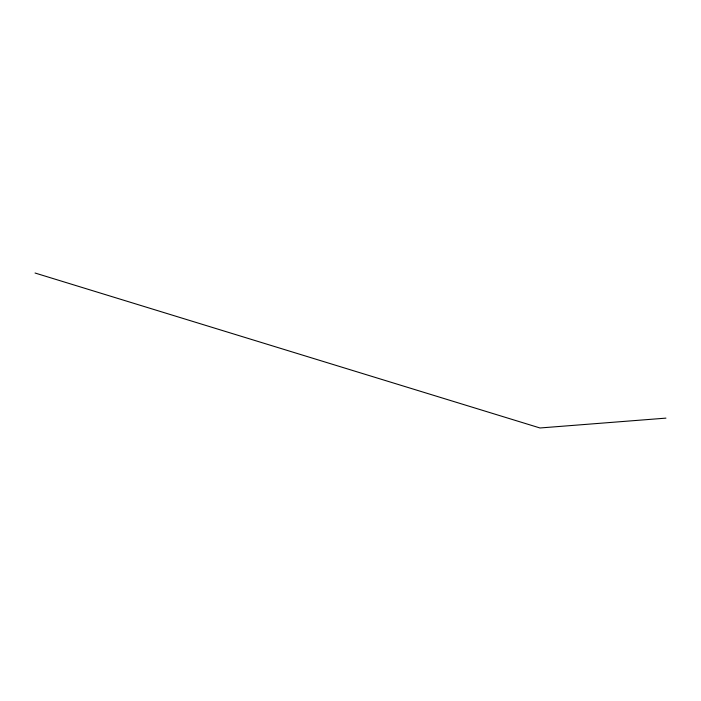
<?xml version="1.0" encoding="UTF-8"?>
<svg xmlns="http://www.w3.org/2000/svg" width="701" height="701" viewBox="0 0 701 701"><rect width="100%" height="100%" fill="white"/><g stroke="black" fill="none" stroke-linecap="round" stroke-linejoin="round"><path stroke-width="1.05" d="M665.95 418.129L539.998 427.978L35.05 273.022"/></g></svg>
